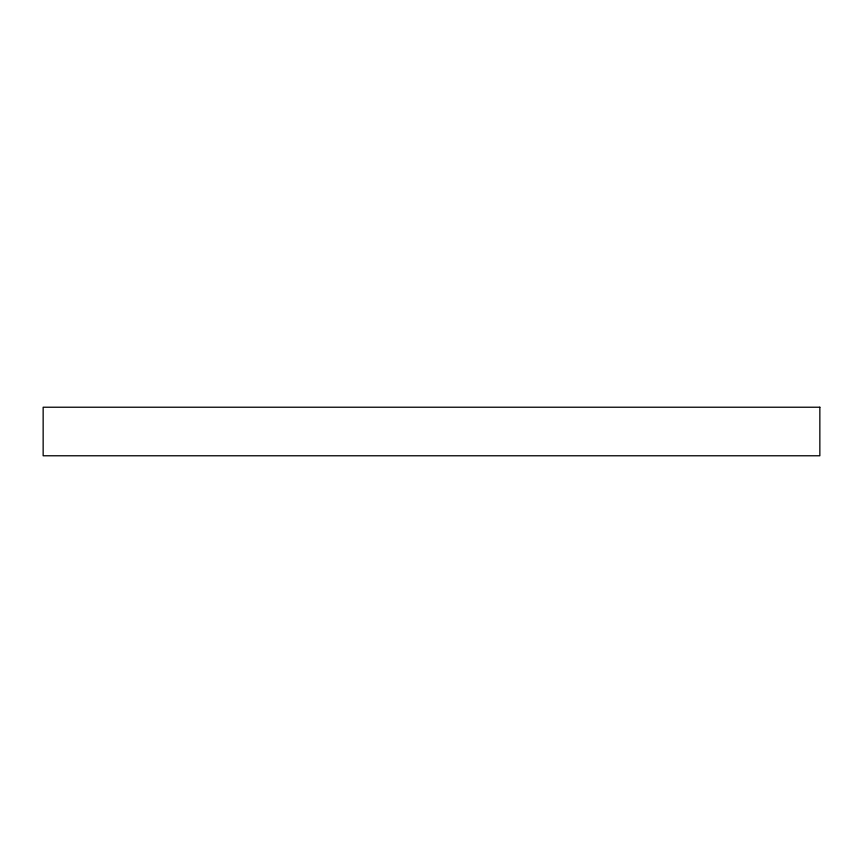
<?xml version="1.0" encoding="UTF-8"?>
<svg xmlns="http://www.w3.org/2000/svg" width="863" height="863" viewBox="0 0 863 863"><rect width="100%" height="100%" fill="white"/><g stroke="black" fill="none" stroke-linecap="round" stroke-linejoin="round"><path stroke-width="1.29" d="M819.85 407.228L43.15 407.228L43.15 455.772L819.85 455.772L819.85 407.228"/></g></svg>
